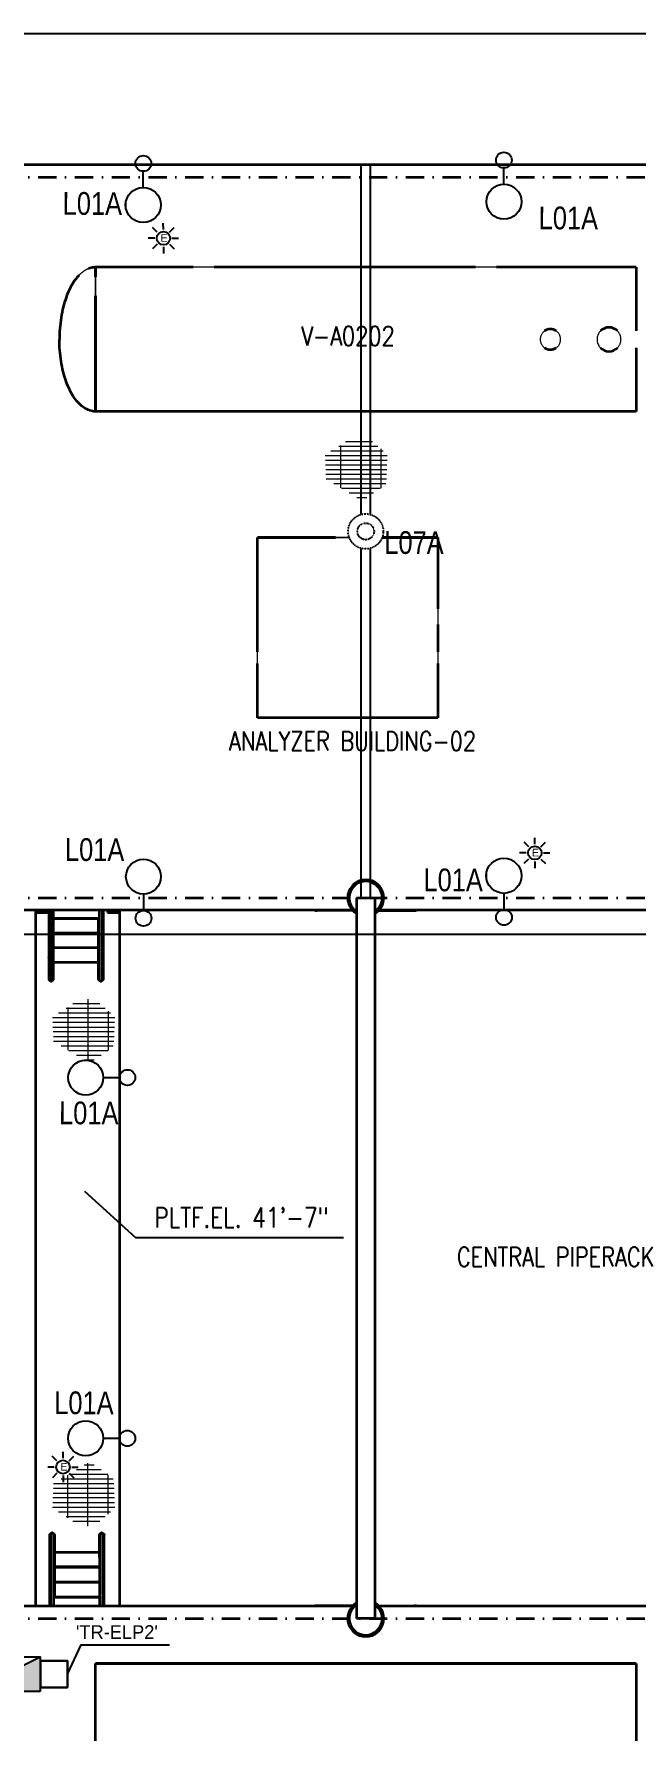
# Model space of a CAD drawing. Header units: inches. Extents: x 3139 to 9140, y 3844 to 6923.
# Drawn here: x 4683 to 5084, y 4996 to 6126 of the extents above; entities that cross this region are included whole.
import ezdxf
from ezdxf.enums import TextEntityAlignment as Align

# ---------------------------------------------------------------- set-up
doc = ezdxf.new("R2010")
doc.units = ezdxf.units.IN
doc.header["$MEASUREMENT"] = 0
for name, pattern in [('DASHDOT2', [12.700025, 6.350013, -3.175006, 0, -3.175006]), ('DGN Style 2', [25.56082, 15.336492, -10.224328]), ('HIDDEN2', [0.1875, 0.125, -0.0625])]:
    doc.linetypes.add(name, pattern=pattern)
for name, color, linetype in [('Default', 7, 'Continuous'), ('E-LIGHTING', 41, 'Continuous'), ('POWER', 7, 'Continuous'), ('TF_P_Equipment', 7, 'Continuous'), ('TF_P_Stairs', 7, 'Continuous'), ('TF_P_Steel', 7, 'Continuous'), ('TF_S_GRATING', 7, 'Continuous'), ('TRAFO', 7, 'Continuous')]:
    doc.layers.add(name, color=color, linetype=linetype)
doc.layers.add('Level 2', color=7, linetype='Continuous', lineweight=0)
doc.styles.add('Arial', font='arial.ttf')
doc.styles.add('ROMANS', font='romans.shx')
doc.styles.add('Style-WORKING', font='WORKING.shx')

# ---------------------------------------------------------------- blocks, each defined once
blk = doc.blocks.new('TF_P_ELP_GRATING', base_point=(2.146, 13.23))
at = {"layer": 'TF_S_GRATING', "color": 8, "linetype": 'Continuous', "lineweight": 18}
for p, q in [((2.37, 13.425), (1.964, 13.425)), ((1.98, 13.435), (1.98, 12.994)), ((2.313, 13.474), (2.034, 13.474)), ((2.19, 13.523), (2.19, 12.866)), ((2.469, 13.328), (1.822, 13.328)), ((2.467, 13.279), (1.824, 13.279)), ((2.426, 13.377), (1.882, 13.377)), ((2.4, 13.399), (2.4, 12.99)), ((2.465, 13.23), (1.826, 13.23)), ((2.463, 13.182), (1.828, 13.182)), ((2.462, 13.133), (1.83, 13.133)), ((2.46, 13.084), (1.832, 13.084)), ((2.453, 13.035), (1.912, 13.035)), ((2.396, 12.987), (1.992, 12.987)), ((2.326, 12.938), (2.072, 12.938)), ((2.256, 12.889), (2.152, 12.889))]:
    blk.add_line(p, q, dxfattribs=at)
blk = doc.blocks.new('A$Cdd380a1b')
at = {"layer": 'TF_P_Equipment', "color": 8, "linetype": 'Continuous', "lineweight": 35}
for p, q in [((-64.9156, 11.3437), (-65.4235, 11.3437)), ((-65.4235, 11.3437), (-65.4235, 11.2934)), ((-65.4235, 11.2934), (-65.4235, 11.3437)), ((-63.4469, 11.3437), (-64.8063, 11.3437)), ((-62.611, 11.3437), (-63.3375, 11.3437)), ((-62.611, 11.3437), (-62.611, 11.0125)), ((-65.4235, 11.1953), (-65.4235, 10.5937)), ((-65.4235, 10.5937), (-65.4235, 11.1953)), ((-62.611, 10.925), (-62.611, 10.5937)), ((-62.611, 10.5937), (-65.4235, 10.5937)), ((-64.5797, 9.3436), (-64.5797, 9.9375)), ((-64.5797, 9.3436), (-64.5797, 9.9375)), ((-64.1747, 9.9375), (-64.5797, 9.9375)), ((-64.5797, 9.9375), (-64.1747, 9.9375)), ((-63.6422, 9.9375), (-64.0784, 9.9375)), ((-64.0784, 9.9375), (-63.6422, 9.9375)), ((-63.6422, 9.9375), (-63.6422, 9.5663)), ((-63.6422, 9.9375), (-63.6422, 9.5663)), ((-63.6422, 9.4843), (-63.6422, 9.3436)), ((-63.6422, 9.4843), (-63.6422, 9.3436)), ((-64.5797, 9), (-64.5797, 9.2814)), ((-64.5797, 9), (-64.5797, 9.2814)), ((-63.6422, 9.2814), (-63.6422, 9)), ((-63.6422, 9.2814), (-63.6422, 9)), ((-63.6422, 9), (-64.5797, 9)), ((-63.6422, 9), (-64.5797, 9)), ((-62.611, 4.0781), (-65.4235, 4.0781)), ((-65.4235, 4.0781), (-62.611, 4.0781)), ((-65.4235, 0.7969), (-65.4235, 4.0781)), ((-65.4235, 0.7969), (-65.4235, 4.0781)), ((-62.611, 4.0781), (-62.611, 0.7969)), ((-62.611, 4.0781), (-62.611, 0.7969))]:
    blk.add_line(p, q, dxfattribs=at)
at = {"layer": 'TF_P_Equipment', "color": 8, "linetype": 'Continuous', "lineweight": 18}
for p, q in [((-64.8063, 11.3437), (-64.9156, 11.3437)), ((-63.3375, 11.3437), (-63.4469, 11.3437)), ((-65.4235, 11.2934), (-65.4235, 11.1953)), ((-65.4235, 11.1953), (-65.4235, 11.2934)), ((-64.0784, 9.9375), (-64.1747, 9.9375)), ((-64.1747, 9.9375), (-64.0784, 9.9375)), ((-63.6422, 9.5663), (-63.6422, 9.4843)), ((-63.6422, 9.5663), (-63.6422, 9.4843)), ((-64.5797, 9.2814), (-64.5797, 9.3436)), ((-64.5797, 9.2814), (-64.5797, 9.3436)), ((-63.6422, 9.3436), (-63.6422, 9.2814)), ((-63.6422, 9.3436), (-63.6422, 9.2814))]:
    blk.add_line(p, q, dxfattribs=at)
at = {"layer": 'TF_P_Equipment', "color": 8, "linetype": 'HIDDEN2', "lineweight": 18}
for centre, radius, start, end in [((-63.0563, 10.9687), 0.0531, 124.45403, 235.54584), ((-63.0563, 10.9687), 0.0531, 0, 55.54597), ((-63.0563, 10.9687), 0.0531, 304.45416, 0), ((-62.7516, 10.9687), 0.0623, 135.37849, 224.62142), ((-62.7516, 10.9687), 0.0623, 0, 44.62151), ((-62.7516, 10.9687), 0.0623, 315.37858, 0)]:
    blk.add_arc(centre, radius, start, end, dxfattribs=at)
at = {"layer": 'TF_P_Equipment', "color": 8, "linetype": 'Continuous', "lineweight": 35}
for centre, radius, start, end in [((-63.0563, 10.9687), 0.0531, 55.54597, 124.45403), ((-62.7516, 10.9687), 0.0623, 44.62151, 135.37849), ((-63.0563, 10.9687), 0.0531, 235.54584, 304.45416), ((-62.7516, 10.9687), 0.0623, 224.62142, 315.37858)]:
    blk.add_arc(centre, radius, start, end, dxfattribs=at)
at = {"layer": 'TF_P_Equipment', "color": 8, "linetype": 'HIDDEN2', "lineweight": 18}
blk.add_open_spline([(-65.4593, 11.3368), (-65.4679, 11.3335), (-65.4763, 11.3289), (-65.4846, 11.3232), (-65.4935, 11.3171), (-65.5022, 11.3096), (-65.5106, 11.3008)], degree=3, knots=[3.3339826, 3.3339826, 3.3339826, 3.3339826, 3.4737762, 3.4737762, 3.4737762, 3.6246915, 3.6246915, 3.6246915, 3.6246915], dxfattribs=at)
at = {"layer": 'TF_P_Equipment', "color": 8, "linetype": 'Continuous', "lineweight": 35}
for points, knots in [([(-65.4235, 11.3437), (-65.4335, 11.3437), (-65.4435, 11.3421), (-65.4533, 11.339), (-65.4553, 11.3383), (-65.4573, 11.3376), (-65.4593, 11.3368)], [3.1415927, 3.1415927, 3.1415927, 3.1415927, 3.3015927, 3.3015927, 3.3015927, 3.3339826, 3.3339826, 3.3339826, 3.3339826]), ([(-65.5106, 11.3008), (-65.5139, 11.2973), (-65.5172, 11.2937), (-65.5204, 11.2898), (-65.5358, 11.2711), (-65.5499, 11.248), (-65.562, 11.2214), (-65.5752, 11.1924), (-65.5862, 11.1592), (-65.5943, 11.1234), (-65.6024, 11.0876), (-65.6076, 11.0493), (-65.6098, 11.0103), (-65.6106, 10.9965), (-65.611, 10.9826), (-65.611, 10.9687)], [3.624691, 3.624691, 3.624691, 3.624691, 3.684822, 3.684822, 3.684822, 3.973073, 3.973073, 3.973073, 4.287233, 4.287233, 4.287233, 4.601392, 4.601392, 4.601392, 4.712389, 4.712389, 4.712389, 4.712389]), ([(-65.4235, 10.5937), (-65.4335, 10.5937), (-65.4435, 10.5954), (-65.4533, 10.5985), (-65.4639, 10.602), (-65.4744, 10.6072), (-65.4846, 10.6142), (-65.4971, 10.6229), (-65.5091, 10.6341), (-65.5204, 10.6477), (-65.5358, 10.6664), (-65.5499, 10.6895), (-65.562, 10.7161), (-65.5752, 10.7451), (-65.5862, 10.7783), (-65.5943, 10.8141), (-65.6024, 10.8498), (-65.6076, 10.8882), (-65.6098, 10.9272), (-65.6106, 10.941), (-65.611, 10.9549), (-65.611, 10.9687)], [3.141593, 3.141593, 3.141593, 3.141593, 3.301593, 3.301593, 3.301593, 3.473776, 3.473776, 3.473776, 3.684822, 3.684822, 3.684822, 3.973073, 3.973073, 3.973073, 4.287233, 4.287233, 4.287233, 4.601392, 4.601392, 4.601392, 4.712389, 4.712389, 4.712389, 4.712389])]:
    blk.add_open_spline(points, degree=3, knots=knots, dxfattribs=at)
at = {"layer": 'TF_P_Stairs', "color": 8, "linetype": 'Continuous', "lineweight": 35}
for p, q in [((-65.6654, 7.9977), (-65.6654, 7.6354)), ((-65.661, 7.6354), (-65.661, 7.9977)), ((-65.6599, 7.9442), (-65.6599, 7.9977)), ((-65.6462, 7.9977), (-65.6462, 7.6354)), ((-65.6417, 7.9562), (-65.6417, 7.9977)), ((-65.6417, 7.9562), (-65.6417, 7.9557)), ((-65.6417, 7.9562), (-65.4074, 7.9562)), ((-65.6417, 7.8803), (-65.6417, 7.9557)), ((-65.6417, 7.9557), (-65.4074, 7.9557)), ((-65.4074, 7.9562), (-65.4074, 7.9557)), ((-65.4074, 7.8803), (-65.4074, 7.9557)), ((-65.403, 7.6354), (-65.403, 7.9977)), ((-65.4018, 7.9442), (-65.4018, 7.9977)), ((-65.3881, 7.9977), (-65.3881, 7.6354)), ((-65.3837, 7.9977), (-65.3837, 7.6354)), ((-65.6599, 7.7545), (-65.6599, 7.9402)), ((-65.6417, 7.8803), (-65.6417, 7.8798)), ((-65.6417, 7.8803), (-65.4074, 7.8803)), ((-65.6417, 7.8798), (-65.4074, 7.8798)), ((-65.6417, 7.8044), (-65.6417, 7.8798)), ((-65.4074, 7.8803), (-65.4074, 7.8798)), ((-65.4074, 7.8044), (-65.4074, 7.8798)), ((-65.4018, 7.7545), (-65.4018, 7.9402)), ((-65.6417, 7.8044), (-65.6417, 7.8039)), ((-65.6417, 7.8044), (-65.4074, 7.8044)), ((-65.6417, 7.8039), (-65.4074, 7.8039)), ((-65.6417, 7.7285), (-65.6417, 7.8039)), ((-65.4074, 7.8044), (-65.4074, 7.8039)), ((-65.4074, 7.7285), (-65.4074, 7.8039)), ((-65.6654, 7.757), (-65.661, 7.757)), ((-65.6654, 7.757), (-65.6654, 7.7543)), ((-65.6599, 7.6354), (-65.6599, 7.7505)), ((-65.6417, 7.7285), (-65.4074, 7.7285)), ((-65.4018, 7.6354), (-65.4018, 7.7505)), ((-65.6606, 4.3773), (-65.6606, 4.7512)), ((-65.6562, 4.3773), (-65.6562, 4.7512)), ((-65.6425, 4.7512), (-65.6425, 4.6303)), ((-65.6414, 4.7512), (-65.6414, 4.3773)), ((-65.3982, 4.3773), (-65.3982, 4.7512)), ((-65.3845, 4.7512), (-65.3845, 4.6303)), ((-65.3833, 4.7512), (-65.3833, 4.3773)), ((-65.3789, 4.3773), (-65.3789, 4.7512)), ((-65.6606, 4.6297), (-65.6606, 4.6323)), ((-65.6425, 4.6264), (-65.6425, 4.4348)), ((-65.4026, 4.6558), (-65.637, 4.6558)), ((-65.637, 4.6558), (-65.637, 4.5804)), ((-65.4026, 4.6558), (-65.4026, 4.5804)), ((-65.3845, 4.6264), (-65.3845, 4.4348)), ((-65.637, 4.5776), (-65.637, 4.5804)), ((-65.4026, 4.5804), (-65.637, 4.5804)), ((-65.637, 4.5776), (-65.637, 4.5022)), ((-65.4026, 4.5776), (-65.637, 4.5776)), ((-65.4026, 4.5776), (-65.4026, 4.5022)), ((-65.6425, 4.4308), (-65.6425, 4.3773)), ((-65.637, 4.4993), (-65.637, 4.5022)), ((-65.4026, 4.5022), (-65.637, 4.5022)), ((-65.4026, 4.4993), (-65.637, 4.4993)), ((-65.637, 4.4993), (-65.637, 4.424)), ((-65.637, 4.4211), (-65.637, 4.424)), ((-65.4026, 4.424), (-65.637, 4.424)), ((-65.4026, 4.4211), (-65.637, 4.4211)), ((-65.4026, 4.4993), (-65.4026, 4.424)), ((-65.4026, 4.4211), (-65.4026, 4.3773)), ((-65.3845, 4.4308), (-65.3845, 4.3773))]:
    blk.add_line(p, q, dxfattribs=at)
for centre, major_axis, start_param, end_param in [((-65.6536, 7.6354), (0.00742, 0), 3.141593, 6.283185), ((-65.3955, 7.6354), (-0.00742, 0), 0, 3.141593), ((-65.6488, 4.7512), (0.00742, 0), 0, 3.141593), ((-65.3907, 4.7512), (-0.00742, 0), 3.141593, 6.283185)]:
    blk.add_ellipse(centre, major_axis=major_axis, ratio=0.642788, start_param=start_param, end_param=end_param, dxfattribs=at)
for points, degree, knots in [([(-65.661, 7.7517), (-65.6654, 7.7517), (-65.6654, 7.7543)], 1, [0.84503606, 0.84503606, 0.875, 0.93713748, 0.93713748]), ([(-65.6462, 7.6354), (-65.6417, 7.6354), (-65.6417, 7.757), (-65.6462, 7.757)], 1, [0.7266914, 0.7266914, 0.75, 0.875, 0.8983086, 0.8983086]), ([(-65.403, 7.6354), (-65.4074, 7.6354), (-65.4074, 7.757), (-65.403, 7.757)], 1, [0.7266914, 0.7266914, 0.75, 0.875, 0.8983086, 0.8983086]), ([(-65.3837, 7.757), (-65.3837, 7.7517), (-65.3881, 7.7517)], 1, [0, 0, 0.125, 0.1549639, 0.1549639]), ([(-65.6654, 7.6407), (-65.6654, 7.6354), (-65.661, 7.6354)], 1, [0.5007251, 0.5007251, 0.625, 0.6483086, 0.6483086]), ([(-65.6654, 7.6407), (-65.6654, 7.6407), (-65.661, 7.6407)], 1, [0.49927493, 0.49927493, 0.5, 0.52996394, 0.52996394]), ([(-65.6462, 7.6354), (-65.6462, 7.6337), (-65.6468, 7.632), (-65.6477, 7.6308), (-65.6481, 7.6303), (-65.6486, 7.6299), (-65.6491, 7.6296), (-65.6494, 7.6293), (-65.6498, 7.6291), (-65.6502, 7.6289), (-65.6504, 7.6287), (-65.6508, 7.6286), (-65.6511, 7.6284), (-65.6516, 7.6283), (-65.6521, 7.6281), (-65.6526, 7.6281), (-65.653, 7.628), (-65.6534, 7.628), (-65.6537, 7.628), (-65.6541, 7.628), (-65.6544, 7.6281), (-65.6548, 7.6281), (-65.6551, 7.6282), (-65.6555, 7.6283), (-65.6559, 7.6284), (-65.6563, 7.6285), (-65.6568, 7.6287), (-65.6572, 7.6289), (-65.6578, 7.6293), (-65.6584, 7.6297), (-65.6588, 7.6302), (-65.6596, 7.631), (-65.6602, 7.6319), (-65.6605, 7.6329), (-65.6609, 7.6337), (-65.661, 7.6346), (-65.661, 7.6354)], 3, [0.5, 0.5, 0.5, 0.5, 0.6, 0.6, 0.6, 0.641966, 0.641966, 0.641966, 0.6748614, 0.6748614, 0.6748614, 0.700042, 0.700042, 0.700042, 0.7359414, 0.7359414, 0.7359414, 0.7592914, 0.7592914, 0.7592914, 0.7801395, 0.7801395, 0.7801395, 0.8026533, 0.8026533, 0.8026533, 0.8309393, 0.8309393, 0.8309393, 0.8716277, 0.8716277, 0.8716277, 0.9373461, 0.9373461, 0.9373461, 1, 1, 1, 1]), ([(-65.6589, 7.6321), (-65.6589, 7.6321), (-65.6588, 7.632), (-65.6588, 7.6319), (-65.6585, 7.6314), (-65.6581, 7.631), (-65.6576, 7.6306), (-65.6573, 7.6303), (-65.6569, 7.6301), (-65.6566, 7.6299), (-65.6563, 7.6298), (-65.656, 7.6296), (-65.6558, 7.6295), (-65.6554, 7.6294), (-65.6549, 7.6293), (-65.6545, 7.6292), (-65.6542, 7.6292), (-65.6539, 7.6291), (-65.6536, 7.6291), (-65.6533, 7.6291), (-65.653, 7.6292), (-65.6528, 7.6292), (-65.6525, 7.6292), (-65.6522, 7.6293), (-65.6519, 7.6294), (-65.6515, 7.6295), (-65.6512, 7.6296), (-65.6509, 7.6298), (-65.6504, 7.63), (-65.65, 7.6303), (-65.6495, 7.6306), (-65.6491, 7.631), (-65.6486, 7.6315), (-65.6482, 7.6321)], 3, [0.0939522, 0.0939522, 0.0939522, 0.0939522, 0.1, 0.1, 0.1, 0.1427815, 0.1427815, 0.1427815, 0.1708618, 0.1708618, 0.1708618, 0.1907371, 0.1907371, 0.1907371, 0.2214452, 0.2214452, 0.2214452, 0.243705, 0.243705, 0.243705, 0.2646154, 0.2646154, 0.2646154, 0.2880812, 0.2880812, 0.2880812, 0.318716, 0.318716, 0.318716, 0.3649874, 0.3649874, 0.3649874, 0.4179765, 0.4179765, 0.4179765, 0.4179765]), ([(-65.3881, 7.6354), (-65.3881, 7.6337), (-65.3888, 7.632), (-65.3897, 7.6308), (-65.3901, 7.6303), (-65.3905, 7.6299), (-65.391, 7.6296), (-65.3914, 7.6293), (-65.3917, 7.6291), (-65.3921, 7.6289), (-65.3924, 7.6287), (-65.3927, 7.6286), (-65.393, 7.6284), (-65.3935, 7.6283), (-65.394, 7.6281), (-65.3946, 7.6281), (-65.3949, 7.628), (-65.3953, 7.628), (-65.3957, 7.628), (-65.396, 7.628), (-65.3964, 7.6281), (-65.3967, 7.6281), (-65.3971, 7.6282), (-65.3974, 7.6283), (-65.3978, 7.6284), (-65.3983, 7.6285), (-65.3987, 7.6287), (-65.3991, 7.6289), (-65.3997, 7.6293), (-65.4003, 7.6297), (-65.4008, 7.6302), (-65.4016, 7.631), (-65.4021, 7.6319), (-65.4025, 7.6329), (-65.4028, 7.6337), (-65.403, 7.6346), (-65.403, 7.6354)], 3, [0.5, 0.5, 0.5, 0.5, 0.6, 0.6, 0.6, 0.641966, 0.641966, 0.641966, 0.6748614, 0.6748614, 0.6748614, 0.700042, 0.700042, 0.700042, 0.7359414, 0.7359414, 0.7359414, 0.7592914, 0.7592914, 0.7592914, 0.7801395, 0.7801395, 0.7801395, 0.8026533, 0.8026533, 0.8026533, 0.8309393, 0.8309393, 0.8309393, 0.8716277, 0.8716277, 0.8716277, 0.9373461, 0.9373461, 0.9373461, 1, 1, 1, 1]), ([(-65.4009, 7.6321), (-65.4008, 7.6321), (-65.4008, 7.632), (-65.4007, 7.6319), (-65.4004, 7.6314), (-65.4, 7.631), (-65.3995, 7.6306), (-65.3992, 7.6303), (-65.3989, 7.6301), (-65.3985, 7.6299), (-65.3983, 7.6298), (-65.398, 7.6296), (-65.3977, 7.6295), (-65.3973, 7.6294), (-65.3969, 7.6293), (-65.3965, 7.6292), (-65.3962, 7.6292), (-65.3958, 7.6291), (-65.3955, 7.6291), (-65.3953, 7.6291), (-65.395, 7.6292), (-65.3947, 7.6292), (-65.3944, 7.6292), (-65.3941, 7.6293), (-65.3938, 7.6294), (-65.3935, 7.6295), (-65.3931, 7.6296), (-65.3928, 7.6298), (-65.3923, 7.63), (-65.3919, 7.6303), (-65.3915, 7.6306), (-65.391, 7.631), (-65.3906, 7.6315), (-65.3902, 7.6321)], 3, [0.0939522, 0.0939522, 0.0939522, 0.0939522, 0.1, 0.1, 0.1, 0.1427815, 0.1427815, 0.1427815, 0.1708618, 0.1708618, 0.1708618, 0.1907371, 0.1907371, 0.1907371, 0.2214452, 0.2214452, 0.2214452, 0.243705, 0.243705, 0.243705, 0.2646154, 0.2646154, 0.2646154, 0.2880812, 0.2880812, 0.2880812, 0.318716, 0.318716, 0.318716, 0.3649874, 0.3649874, 0.3649874, 0.4179765, 0.4179765, 0.4179765, 0.4179765]), ([(-65.3837, 7.6407), (-65.3837, 7.6354), (-65.3881, 7.6354)], 1, [0.5007251, 0.5007251, 0.625, 0.6483086, 0.6483086]), ([(-65.6606, 4.7459), (-65.6606, 4.7512), (-65.6562, 4.7512)], 1, [0.5007251, 0.5007251, 0.625, 0.6483086, 0.6483086]), ([(-65.6562, 4.7512), (-65.6562, 4.7529), (-65.6556, 4.7546), (-65.6546, 4.7558), (-65.6542, 4.7563), (-65.6538, 4.7567), (-65.6533, 4.7571), (-65.653, 4.7574), (-65.6526, 4.7576), (-65.6522, 4.7578), (-65.6519, 4.7579), (-65.6516, 4.7581), (-65.6513, 4.7582), (-65.6508, 4.7584), (-65.6503, 4.7585), (-65.6497, 4.7586), (-65.6494, 4.7586), (-65.649, 4.7586), (-65.6486, 4.7586), (-65.6483, 4.7586), (-65.648, 4.7586), (-65.6476, 4.7585), (-65.6472, 4.7585), (-65.6469, 4.7584), (-65.6465, 4.7583), (-65.6461, 4.7581), (-65.6456, 4.7579), (-65.6452, 4.7577), (-65.6446, 4.7573), (-65.644, 4.7569), (-65.6435, 4.7564), (-65.6427, 4.7557), (-65.6422, 4.7547), (-65.6418, 4.7538), (-65.6415, 4.7529), (-65.6414, 4.752), (-65.6414, 4.7512)], 3, [0.5, 0.5, 0.5, 0.5, 0.6, 0.6, 0.6, 0.641966, 0.641966, 0.641966, 0.6748614, 0.6748614, 0.6748614, 0.700042, 0.700042, 0.700042, 0.7359414, 0.7359414, 0.7359414, 0.7592914, 0.7592914, 0.7592914, 0.7801395, 0.7801395, 0.7801395, 0.8026533, 0.8026533, 0.8026533, 0.8309393, 0.8309393, 0.8309393, 0.8716277, 0.8716277, 0.8716277, 0.9373461, 0.9373461, 0.9373461, 1, 1, 1, 1]), ([(-65.6434, 4.7545), (-65.6435, 4.7546), (-65.6435, 4.7546), (-65.6436, 4.7547), (-65.6439, 4.7552), (-65.6443, 4.7557), (-65.6448, 4.7561), (-65.6451, 4.7563), (-65.6454, 4.7565), (-65.6458, 4.7567), (-65.6461, 4.7569), (-65.6463, 4.757), (-65.6466, 4.7571), (-65.647, 4.7572), (-65.6474, 4.7574), (-65.6479, 4.7574), (-65.6482, 4.7575), (-65.6485, 4.7575), (-65.6488, 4.7575), (-65.6491, 4.7575), (-65.6493, 4.7575), (-65.6496, 4.7574), (-65.6499, 4.7574), (-65.6502, 4.7573), (-65.6505, 4.7573), (-65.6508, 4.7572), (-65.6512, 4.757), (-65.6515, 4.7569), (-65.652, 4.7566), (-65.6524, 4.7564), (-65.6528, 4.756), (-65.6533, 4.7556), (-65.6538, 4.7551), (-65.6541, 4.7545)], 3, [0.0939522, 0.0939522, 0.0939522, 0.0939522, 0.1, 0.1, 0.1, 0.1427815, 0.1427815, 0.1427815, 0.1708618, 0.1708618, 0.1708618, 0.1907371, 0.1907371, 0.1907371, 0.2214452, 0.2214452, 0.2214452, 0.243705, 0.243705, 0.243705, 0.2646154, 0.2646154, 0.2646154, 0.2880812, 0.2880812, 0.2880812, 0.318716, 0.318716, 0.318716, 0.3649874, 0.3649874, 0.3649874, 0.4179765, 0.4179765, 0.4179765, 0.4179765]), ([(-65.6414, 4.7512), (-65.637, 4.7512), (-65.637, 4.6297), (-65.6414, 4.6297)], 1, [0.7266914, 0.7266914, 0.75, 0.875, 0.8983086, 0.8983086]), ([(-65.3982, 4.6297), (-65.4026, 4.6297), (-65.4026, 4.7512), (-65.3982, 4.7512)], 1, [0.1016914, 0.1016914, 0.125, 0.25, 0.2733086, 0.2733086]), ([(-65.3982, 4.7512), (-65.4026, 4.7512), (-65.4026, 4.6297), (-65.3982, 4.6297)], 1, [0.7266914, 0.7266914, 0.75, 0.875, 0.8983086, 0.8983086]), ([(-65.3982, 4.7512), (-65.3982, 4.7529), (-65.3975, 4.7546), (-65.3966, 4.7558), (-65.3962, 4.7563), (-65.3957, 4.7567), (-65.3953, 4.7571), (-65.3949, 4.7574), (-65.3946, 4.7576), (-65.3942, 4.7578), (-65.3939, 4.7579), (-65.3936, 4.7581), (-65.3932, 4.7582), (-65.3927, 4.7584), (-65.3922, 4.7585), (-65.3917, 4.7586), (-65.3913, 4.7586), (-65.391, 4.7586), (-65.3906, 4.7586), (-65.3902, 4.7586), (-65.3899, 4.7586), (-65.3896, 4.7585), (-65.3892, 4.7585), (-65.3888, 4.7584), (-65.3885, 4.7583), (-65.388, 4.7581), (-65.3876, 4.7579), (-65.3871, 4.7577), (-65.3865, 4.7573), (-65.386, 4.7569), (-65.3855, 4.7564), (-65.3847, 4.7557), (-65.3841, 4.7547), (-65.3838, 4.7538), (-65.3835, 4.7529), (-65.3833, 4.752), (-65.3833, 4.7512)], 3, [0.5, 0.5, 0.5, 0.5, 0.6, 0.6, 0.6, 0.641966, 0.641966, 0.641966, 0.6748614, 0.6748614, 0.6748614, 0.700042, 0.700042, 0.700042, 0.7359414, 0.7359414, 0.7359414, 0.7592914, 0.7592914, 0.7592914, 0.7801395, 0.7801395, 0.7801395, 0.8026533, 0.8026533, 0.8026533, 0.8309393, 0.8309393, 0.8309393, 0.8716277, 0.8716277, 0.8716277, 0.9373461, 0.9373461, 0.9373461, 1, 1, 1, 1]), ([(-65.3854, 4.7545), (-65.3854, 4.7546), (-65.3855, 4.7546), (-65.3855, 4.7547), (-65.3859, 4.7552), (-65.3863, 4.7557), (-65.3867, 4.7561), (-65.3871, 4.7563), (-65.3874, 4.7565), (-65.3878, 4.7567), (-65.388, 4.7569), (-65.3883, 4.757), (-65.3885, 4.7571), (-65.389, 4.7572), (-65.3894, 4.7574), (-65.3898, 4.7574), (-65.3901, 4.7575), (-65.3904, 4.7575), (-65.3907, 4.7575), (-65.391, 4.7575), (-65.3913, 4.7575), (-65.3916, 4.7574), (-65.3919, 4.7574), (-65.3922, 4.7573), (-65.3924, 4.7573), (-65.3928, 4.7572), (-65.3931, 4.757), (-65.3935, 4.7569), (-65.3939, 4.7566), (-65.3944, 4.7564), (-65.3948, 4.756), (-65.3953, 4.7556), (-65.3957, 4.7551), (-65.3961, 4.7545)], 3, [0.0939522, 0.0939522, 0.0939522, 0.0939522, 0.1, 0.1, 0.1, 0.1427815, 0.1427815, 0.1427815, 0.1708618, 0.1708618, 0.1708618, 0.1907371, 0.1907371, 0.1907371, 0.2214452, 0.2214452, 0.2214452, 0.243705, 0.243705, 0.243705, 0.2646154, 0.2646154, 0.2646154, 0.2880812, 0.2880812, 0.2880812, 0.318716, 0.318716, 0.318716, 0.3649874, 0.3649874, 0.3649874, 0.4179765, 0.4179765, 0.4179765, 0.4179765]), ([(-65.3833, 4.7512), (-65.3789, 4.7512), (-65.3789, 4.7459)], 1, [0.3516914, 0.3516914, 0.375, 0.4992752, 0.4992752]), ([(-65.3789, 4.7459), (-65.3789, 4.7512), (-65.3833, 4.7512)], 1, [0.5007248, 0.5007248, 0.625, 0.6483086, 0.6483086])]:
    blk.add_open_spline(points, degree=degree, knots=knots, dxfattribs=at)
at = {"layer": 'TF_P_Steel', "color": 8, "linetype": 'Continuous', "lineweight": 35}
for p, q in [((-62.1422, 11.8773), (-65.8922, 11.8773)), ((-65.2797, 10.5936), (-65.2797, 10.5937)), ((-65.1922, 10.5936), (-65.1922, 10.5937)), ((-64.0649, 8.0625), (-64.0649, 4.3125)), ((-64.0649, 8.0625), (-63.9695, 8.0625)), ((-63.9695, 8.0625), (-63.9695, 4.3125)), ((-64.0649, 7.9977), (-65.8445, 7.9977)), ((-65.7358, 7.9977), (-65.7358, 7.9899)), ((-65.7058, 7.9899), (-65.7358, 7.9899)), ((-65.7358, 7.9899), (-65.7358, 7.9865)), ((-65.7358, 7.9865), (-65.7358, 4.3773)), ((-65.7358, 7.9865), (-65.6736, 7.9865)), ((-65.7058, 7.9977), (-65.7058, 7.9899)), ((-65.7036, 7.9899), (-65.7036, 7.9977)), ((-65.6736, 7.9899), (-65.7036, 7.9899)), ((-65.6736, 7.9977), (-65.6736, 7.9899)), ((-65.6736, 7.9865), (-65.6736, 7.9899)), ((-65.3608, 7.9977), (-65.3608, 7.9899)), ((-65.3308, 7.9899), (-65.3608, 7.9899)), ((-65.3608, 7.9899), (-65.3608, 7.9865)), ((-65.3608, 7.9865), (-65.2986, 7.9865)), ((-65.3308, 7.9977), (-65.3308, 7.9899)), ((-65.3286, 7.9899), (-65.3286, 7.9977)), ((-65.2986, 7.9899), (-65.3286, 7.9899)), ((-65.2986, 7.9977), (-65.2986, 7.9899)), ((-65.2986, 7.9865), (-65.2986, 7.9899)), ((-65.2986, 7.9865), (-65.2986, 4.3773)), ((-64.0845, 7.9971), (-64.2714, 7.9971)), ((-64.0649, 7.9971), (-64.0733, 7.9971)), ((-62.1899, 7.9977), (-63.9695, 7.9977)), ((-63.9695, 7.9971), (-63.9611, 7.9971)), ((-63.9499, 7.9971), (-63.763, 7.9971)), ((-64.0649, 4.3773), (-65.8445, 4.3773)), ((-64.0845, 4.3779), (-64.2714, 4.3779)), ((-64.0649, 4.3779), (-64.0733, 4.3779)), ((-63.9695, 4.3779), (-63.9611, 4.3779)), ((-62.1899, 4.3773), (-63.9695, 4.3773)), ((-63.9499, 4.3779), (-63.763, 4.3779)), ((-63.9695, 4.3125), (-64.0649, 4.3125))]:
    blk.add_line(p, q, dxfattribs=at)
at = {"layer": 'TF_P_Steel', "color": 8, "linetype": 'DASHDOT2', "lineweight": 35, "ltscale": 0.015}
for points in [[(-76.4334, 11.8125), (-54.6422, 11.8123)], [(-76.4334, 8.0625), (-54.6422, 8.0625)], [(-76.4334, 4.3125), (-54.6422, 4.3125)]]:
    blk.add_lwpolyline(points, dxfattribs=at)
at = {"layer": 'TF_P_Steel', "color": 8, "linetype": 'Continuous', "lineweight": 35}
for centre, radius, start, end in [((-64.0172, 8.0625), 0.0938, 0, 239.4693), ((-64.0172, 8.0625), 0.0861, 0, 236.40237), ((-64.0172, 8.0625), 0.0938, 300.5307, 0), ((-64.0172, 8.0625), 0.0861, 303.59763, 0), ((-64.0172, 4.3125), 0.0938, 120.5307, 0), ((-64.0172, 4.3125), 0.0861, 123.59763, 0), ((-64.0172, 4.3125), 0.0938, 0, 59.4693), ((-64.0172, 4.3125), 0.0861, 0, 56.40237)]:
    blk.add_arc(centre, radius, start, end, dxfattribs=at)
for centre, start_param, end_param in [((-64.2714, 8.0625), 1.444968, 1.570796), ((-63.763, 8.0625), 1.570796, 1.696624), ((-64.2714, 4.3125), 4.712389, 4.838217), ((-63.763, 4.3125), 4.586561, 4.712389)]:
    blk.add_ellipse(centre, major_axis=(-0.079, 0), ratio=0.827723, start_param=start_param, end_param=end_param, dxfattribs=at)
at = {"layer": 'Default', "color": 8, "linetype": 'Continuous', "lineweight": 35, "xscale": 0.5, "yscale": 0.5, "zscale": 0.5}
for p in [(-64.0663, 10.3142), (-65.4845, 7.3886)]:
    blk.add_blockref('TF_P_ELP_GRATING', p, dxfattribs=at)
at = {"layer": 'Default', "color": 8, "linetype": 'Continuous', "lineweight": 35, "xscale": -0.5, "yscale": 0.5, "zscale": 0.5, "rotation": 180}
blk.add_blockref('TF_P_ELP_GRATING', (-65.4845, 4.9395), dxfattribs=at)
at = {"layer": 'Default', "color": 8, "style": 'ROMANS', "width": 0.8}
for s, p in [('V-A0202', (-64.1098, 10.9864)), ('ANALYZER BUILDING-02', (-64.0858, 8.8785)), ('CENTRAL PIPERACK', (-63.029, 6.1942))]:
    blk.add_text(s, height=0.1, dxfattribs=at).set_placement(p, align=Align.MIDDLE_CENTER)
blk = doc.blocks.new('*U54')
at = {"color": 4, "linetype": 'ByBlock', "lineweight": -2}
blk.add_circle((0, 0), 112, dxfattribs=at)
at = {"color": 4, "insert": (661, 496), "char_height": 324, "attachment_point": 1, "rotation": 89.7413, "style": 'Arial'}
blk.add_mtext_dynamic_manual_height_columns('{\\W0.8;L01A}', width=4053.6, gutter_width=4.41, heights=[0], dxfattribs=at)
at = {"color": 8}
blk.add_wipeout([(842, 0), (841, 16), (840, 31), (837, 47), (834, 62), (829, 77), (824, 92), (818, 106), (811, 120), (803, 134), (794, 146), (784, 159), (774, 171), (763, 182), (751, 192), (739, 202), (726, 210), (713, 218), (699, 225), (684, 232), (670, 237), (654, 241), (639, 245), (624, 247), (608, 249), (593, 249), (577, 249), (561, 247), (546, 245), (531, 241), (515, 237), (501, 232), (486, 225), (472, 218), (459, 210), (446, 202), (434, 192), (422, 182), (411, 171), (401, 159), (391, 146), (382, 134), (374, 120), (367, 106), (361, 92), (356, 77), (351, 62), (348, 47), (345, 31), (344, 16), (343, 0), (344, -16), (345, -31), (348, -47), (351, -62), (356, -77), (361, -92), (367, -106), (374, -120), (382, -134), (391, -146), (401, -159), (411, -171), (422, -182), (434, -192), (446, -202), (459, -210), (472, -218), (486, -225), (501, -232), (515, -237), (531, -241), (546, -245), (561, -247), (577, -249), (593, -249), (608, -249), (624, -247), (639, -245), (654, -241), (670, -237), (684, -232), (699, -225), (713, -218), (726, -210), (739, -202), (751, -192), (763, -182), (774, -171), (784, -159), (794, -146), (803, -134), (811, -120), (818, -106), (824, -92), (829, -77), (834, -62), (837, -47), (840, -31), (841, -16)], dxfattribs=at)
at = {"color": 4, "linetype": 'ByBlock', "lineweight": -2}
blk.add_line((343, 0), (112, 0), dxfattribs=at)
blk.add_circle((593, 0), 249, dxfattribs=at)
blk = doc.blocks.new('*U48')
at = {"color": 4, "linetype": 'ByBlock', "lineweight": -2}
blk.add_circle((0, 0), 112, dxfattribs=at)
at = {"color": 8}
blk.add_wipeout([(842, 0), (841, 16), (840, 31), (837, 47), (834, 62), (829, 77), (824, 92), (818, 106), (811, 120), (803, 134), (794, 146), (784, 159), (774, 171), (763, 182), (751, 192), (739, 202), (726, 210), (713, 218), (699, 225), (684, 232), (670, 237), (654, 241), (639, 245), (624, 247), (608, 249), (593, 249), (577, 249), (561, 247), (546, 245), (531, 241), (515, 237), (501, 232), (486, 225), (472, 218), (459, 210), (446, 202), (434, 192), (422, 182), (411, 171), (401, 159), (391, 146), (382, 134), (374, 120), (367, 106), (361, 92), (356, 77), (351, 62), (348, 47), (345, 31), (344, 16), (343, 0), (344, -16), (345, -31), (348, -47), (351, -62), (356, -77), (361, -92), (367, -106), (374, -120), (382, -134), (391, -146), (401, -159), (411, -171), (422, -182), (434, -192), (446, -202), (459, -210), (472, -218), (486, -225), (501, -232), (515, -237), (531, -241), (546, -245), (561, -247), (577, -249), (593, -249), (608, -249), (624, -247), (639, -245), (654, -241), (670, -237), (684, -232), (699, -225), (713, -218), (726, -210), (739, -202), (751, -192), (763, -182), (774, -171), (784, -159), (794, -146), (803, -134), (811, -120), (818, -106), (824, -92), (829, -77), (834, -62), (837, -47), (840, -31), (841, -16)], dxfattribs=at)
at = {"color": 4, "linetype": 'ByBlock', "lineweight": -2}
blk.add_line((343, 0), (112, 0), dxfattribs=at)
blk.add_circle((593, 0), 249, dxfattribs=at)
at = {"color": 4, "insert": (1142, 1117), "char_height": 324, "attachment_point": 1, "rotation": 269.7413, "style": 'Arial'}
blk.add_mtext_dynamic_manual_height_columns('{\\W0.8;L01A}', width=4053.6, gutter_width=4.41, heights=[0], dxfattribs=at)
blk = doc.blocks.new('*U31')
at = {"color": 3}
for points in [[(-8.5, -37), (-8.5, -32.7)], [(-4.5, -38.7), (-1.4, -35.7)], [(-2.8, -42.8), (1.6, -42.8)], [(-12.6, -46.9), (-15.7, -50)], [(-8.5, -48.6), (-8.5, -52.9)], [(-4.5, -46.9), (-1.4, -49.9)]]:
    blk.add_lwpolyline(points, dxfattribs=at)
at = {"color": 4, "linetype": 'ByBlock', "lineweight": -2}
blk.add_circle((-27.7, 0), 5.26, dxfattribs=at)
at = {"color": 8}
blk.add_wipeout([(-27.7, -39.4), (-27, -39.4), (-26.2, -39.3), (-25.5, -39.2), (-24.8, -39), (-24.1, -38.8), (-23.4, -38.6), (-22.7, -38.3), (-22.1, -37.9), (-21.4, -37.6), (-20.8, -37.2), (-20.3, -36.7), (-19.7, -36.2), (-19.2, -35.7), (-18.7, -35.1), (-18.3, -34.6), (-17.9, -34), (-17.5, -33.3), (-17.1, -32.7), (-16.9, -32), (-16.6, -31.3), (-16.4, -30.6), (-16.2, -29.9), (-16.1, -29.2), (-16.1, -28.5), (-16, -27.7), (-16.1, -27), (-16.1, -26.3), (-16.2, -25.5), (-16.4, -24.8), (-16.6, -24.1), (-16.9, -23.4), (-17.2, -22.8), (-17.5, -22.1), (-17.9, -21.5), (-18.3, -20.9), (-18.7, -20.3), (-19.2, -19.7), (-19.7, -19.2), (-20.3, -18.7), (-20.8, -18.3), (-21.5, -17.9), (-22.1, -17.5), (-22.7, -17.2), (-23.4, -16.9), (-24.1, -16.6), (-24.8, -16.4), (-25.5, -16.3), (-26.2, -16.2), (-27, -16.1), (-27.7, -16.1), (-28.4, -16.1), (-29.2, -16.2), (-29.9, -16.3), (-30.6, -16.4), (-31.3, -16.6), (-32, -16.9), (-32.7, -17.2), (-33.3, -17.5), (-33.9, -17.9), (-34.5, -18.3), (-35.1, -18.8), (-35.7, -19.2), (-36.2, -19.8), (-36.7, -20.3), (-37.1, -20.9), (-37.5, -21.5), (-37.9, -22.1), (-38.2, -22.8), (-38.5, -23.4), (-38.8, -24.1), (-39, -24.8), (-39.1, -25.5), (-39.3, -26.3), (-39.3, -27), (-39.3, -27.7), (-39.3, -28.5), (-39.3, -29.2), (-39.1, -29.9), (-39, -30.6), (-38.8, -31.3), (-38.5, -32), (-38.2, -32.7), (-37.9, -33.3), (-37.5, -34), (-37.1, -34.6), (-36.7, -35.2), (-36.2, -35.7), (-35.7, -36.2), (-35.1, -36.7), (-34.5, -37.2), (-33.9, -37.6), (-33.3, -37.9), (-32.6, -38.3), (-32, -38.6), (-31.3, -38.8), (-30.6, -39), (-29.9, -39.2), (-29.1, -39.3), (-28.4, -39.4)], dxfattribs=at)
at = {"color": 4, "linetype": 'ByBlock', "lineweight": -2}
blk.add_line((-27.7, -16.1), (-27.7, -5.3), dxfattribs=at)
at = {"color": 3}
for points in [[(-14.3, -42.8), (-18.6, -42.8)], [(-12.6, -38.7), (-15.7, -35.7)]]:
    blk.add_lwpolyline(points, dxfattribs=at)
at = {"color": 4, "linetype": 'ByBlock', "lineweight": -2}
blk.add_circle((-27.7, -27.7), 11.7, dxfattribs=at)
at = {"color": 3}
blk.add_circle((-8.5, -42.8), 4.47, dxfattribs=at)
at = {"color": 4, "attachment_point": 1, "rotation": 89.8623, "style": 'Arial'}
for s, width, gutter_width, insert, char_height in [('{\\W0.8;L01A}', 189.578, 0.206, (-58.9, -48.7), 15.153), ('E', 62.916, 0.0684, (-11.2, -44.6), 5.03)]:
    blk.add_mtext_dynamic_manual_height_columns(s, width=width, gutter_width=gutter_width, heights=[0], dxfattribs=dict(at, insert=insert, char_height=char_height))
blk = doc.blocks.new('*U33')
at = {"color": 3}
for points in [[(-74.8, 24.5), (-77.9, 27.6)], [(-70.7, 26.2), (-70.7, 30.6)], [(-66.6, 24.6), (-63.6, 27.6)], [(-76.5, 20.5), (-80.8, 20.5)], [(-74.8, 16.4), (-77.8, 13.3)], [(-64.9, 20.5), (-60.6, 20.5)]]:
    blk.add_lwpolyline(points, dxfattribs=at)
at = {"color": 4, "linetype": 'ByBlock', "lineweight": -2}
blk.add_circle((-27.7, 0), 5.26, dxfattribs=at)
at = {"color": 4, "insert": (-73.4, 18.6), "char_height": 5.03, "attachment_point": 1, "rotation": 89.8623, "style": 'Arial'}
blk.add_mtext_dynamic_manual_height_columns('E', width=62.916, gutter_width=0.0684, heights=[0], dxfattribs=at)
at = {"color": 8}
blk.add_wipeout([(-67.1, -0.1), (-67, -0.8), (-67, -1.6), (-66.9, -2.3), (-66.7, -3), (-66.5, -3.7), (-66.2, -4.4), (-66, -5.1), (-65.6, -5.7), (-65.2, -6.3), (-64.8, -6.9), (-64.4, -7.5), (-63.9, -8.1), (-63.4, -8.6), (-62.8, -9.1), (-62.2, -9.5), (-61.6, -9.9), (-61, -10.3), (-60.4, -10.6), (-59.7, -10.9), (-59, -11.2), (-58.3, -11.4), (-57.6, -11.5), (-56.9, -11.6), (-56.1, -11.7), (-55.4, -11.7), (-54.7, -11.7), (-53.9, -11.6), (-53.2, -11.5), (-52.5, -11.4), (-51.8, -11.2), (-51.1, -10.9), (-50.4, -10.6), (-49.8, -10.3), (-49.2, -9.9), (-48.6, -9.5), (-48, -9), (-47.4, -8.6), (-46.9, -8), (-46.4, -7.5), (-46, -6.9), (-45.6, -6.3), (-45.2, -5.7), (-44.9, -5), (-44.6, -4.3), (-44.3, -3.7), (-44.1, -2.9), (-44, -2.2), (-43.9, -1.5), (-43.8, -0.8), (-43.8, -0.1), (-43.8, 0.7), (-43.9, 1.4), (-44, 2.1), (-44.1, 2.8), (-44.3, 3.5), (-44.6, 4.2), (-44.9, 4.9), (-45.2, 5.6), (-45.6, 6.2), (-46, 6.8), (-46.5, 7.4), (-46.9, 7.9), (-47.5, 8.4), (-48, 8.9), (-48.6, 9.4), (-49.2, 9.8), (-49.8, 10.1), (-50.5, 10.5), (-51.2, 10.8), (-51.8, 11), (-52.5, 11.2), (-53.3, 11.4), (-54, 11.5), (-54.7, 11.6), (-55.4, 11.6), (-56.2, 11.6), (-56.9, 11.5), (-57.6, 11.4), (-58.3, 11.2), (-59, 11), (-59.7, 10.8), (-60.4, 10.5), (-61.1, 10.1), (-61.7, 9.8), (-62.3, 9.3), (-62.9, 8.9), (-63.4, 8.4), (-63.9, 7.9), (-64.4, 7.3), (-64.9, 6.8), (-65.3, 6.1), (-65.6, 5.5), (-66, 4.9), (-66.3, 4.2), (-66.5, 3.5), (-66.7, 2.8), (-66.9, 2.1), (-67, 1.4), (-67.1, 0.6)], dxfattribs=at)
at = {"color": 4, "linetype": 'ByBlock', "lineweight": -2}
blk.add_line((-43.8, -0.1), (-33, 0), dxfattribs=at)
at = {"color": 3}
for points in [[(-70.7, 14.7), (-70.7, 10.4)], [(-66.6, 16.4), (-63.6, 13.3)]]:
    blk.add_lwpolyline(points, dxfattribs=at)
blk.add_circle((-70.7, 20.5), 4.47, dxfattribs=at)
at = {"color": 4, "linetype": 'ByBlock', "lineweight": -2}
blk.add_circle((-55.4, -0.1), 11.7, dxfattribs=at)
at = {"color": 4, "insert": (-60.2, -53.6), "char_height": 15.153, "attachment_point": 1, "rotation": 89.8623, "style": 'Arial'}
blk.add_mtext_dynamic_manual_height_columns('{\\W0.8;L01A}', width=189.578, gutter_width=0.206, heights=[0], dxfattribs=at)
blk = doc.blocks.new('*U81')
at = {"color": 8}
blk.add_wipeout([(11.7, 0), (11.6, 0.7), (11.6, 1.5), (11.4, 2.2), (11.3, 2.9), (11.1, 3.6), (10.8, 4.3), (10.5, 5), (10.2, 5.6), (9.8, 6.3), (9.4, 6.9), (9, 7.4), (8.5, 8), (8, 8.5), (7.4, 9), (6.8, 9.4), (6.2, 9.8), (5.6, 10.2), (5, 10.5), (4.3, 10.8), (3.6, 11.1), (2.9, 11.3), (2.2, 11.4), (1.5, 11.6), (0.7, 11.6), (0, 11.7), (-0.7, 11.6), (-1.5, 11.6), (-2.2, 11.4), (-2.9, 11.3), (-3.6, 11.1), (-4.3, 10.8), (-5, 10.5), (-5.6, 10.2), (-6.3, 9.8), (-6.9, 9.4), (-7.4, 9), (-8, 8.5), (-8.5, 8), (-9, 7.4), (-9.4, 6.8), (-9.8, 6.2), (-10.2, 5.6), (-10.5, 5), (-10.8, 4.3), (-11.1, 3.6), (-11.3, 2.9), (-11.4, 2.2), (-11.6, 1.5), (-11.6, 0.7), (-11.7, 0), (-11.6, -0.7), (-11.6, -1.5), (-11.4, -2.2), (-11.3, -2.9), (-11.1, -3.6), (-10.8, -4.3), (-10.5, -5), (-10.2, -5.6), (-9.8, -6.3), (-9.4, -6.9), (-9, -7.4), (-8.5, -8), (-8, -8.5), (-7.4, -9), (-6.8, -9.4), (-6.2, -9.8), (-5.6, -10.2), (-5, -10.5), (-4.3, -10.8), (-3.6, -11.1), (-2.9, -11.3), (-2.2, -11.4), (-1.5, -11.6), (-0.7, -11.6), (0, -11.7), (0.7, -11.6), (1.5, -11.6), (2.2, -11.4), (2.9, -11.3), (3.6, -11.1), (4.3, -10.8), (5, -10.5), (5.6, -10.2), (6.3, -9.8), (6.9, -9.4), (7.4, -9), (8, -8.5), (8.5, -8), (9, -7.4), (9.4, -6.8), (9.8, -6.2), (10.2, -5.6), (10.5, -5), (10.8, -4.3), (11.1, -3.6), (11.3, -2.9), (11.4, -2.2), (11.6, -1.5), (11.6, -0.7)], dxfattribs=at)
at = {"color": 4, "linetype": 'DGN Style 2', "ltscale": 0.005}
blk.add_circle((0, 0), 11.7, dxfattribs=at)
at = {"color": 4, "linetype": 'DGN Style 2', "ltscale": 0.01}
blk.add_circle((0, 0), 5.54, dxfattribs=at)
at = {"color": 4, "insert": (12.4, 0.2), "char_height": 15.153, "attachment_point": 1, "rotation": 359.7752, "style": 'Arial'}
blk.add_mtext_dynamic_manual_height_columns('{\\W0.8;L07A}', width=189.578, gutter_width=0.206, heights=[0], dxfattribs=at)
blk = doc.blocks.new('*U24')
at = {"color": 4, "linetype": 'ByBlock', "lineweight": -2}
blk.add_circle((0, 0), 112, dxfattribs=at)
at = {"color": 8}
blk.add_wipeout([(842, 0), (841, 16), (840, 31), (837, 47), (834, 62), (829, 77), (824, 92), (818, 106), (811, 120), (803, 134), (794, 146), (784, 159), (774, 171), (763, 182), (751, 192), (739, 202), (726, 210), (713, 218), (699, 225), (684, 232), (670, 237), (654, 241), (639, 245), (624, 247), (608, 249), (593, 249), (577, 249), (561, 247), (546, 245), (531, 241), (515, 237), (501, 232), (486, 225), (472, 218), (459, 210), (446, 202), (434, 192), (422, 182), (411, 171), (401, 159), (391, 146), (382, 134), (374, 120), (367, 106), (361, 92), (356, 77), (351, 62), (348, 47), (345, 31), (344, 16), (343, 0), (344, -16), (345, -31), (348, -47), (351, -62), (356, -77), (361, -92), (367, -106), (374, -120), (382, -134), (391, -146), (401, -159), (411, -171), (422, -182), (434, -192), (446, -202), (459, -210), (472, -218), (486, -225), (501, -232), (515, -237), (531, -241), (546, -245), (561, -247), (577, -249), (593, -249), (608, -249), (624, -247), (639, -245), (654, -241), (670, -237), (684, -232), (699, -225), (713, -218), (726, -210), (739, -202), (751, -192), (763, -182), (774, -171), (784, -159), (794, -146), (803, -134), (811, -120), (818, -106), (824, -92), (829, -77), (834, -62), (837, -47), (840, -31), (841, -16)], dxfattribs=at)
at = {"color": 4, "linetype": 'ByBlock', "lineweight": -2}
blk.add_line((343, 0), (112, 0), dxfattribs=at)
blk.add_circle((593, 0), 249, dxfattribs=at)
at = {"color": 4, "insert": (973, 340), "char_height": 324, "attachment_point": 1, "rotation": 179.7413, "style": 'Arial'}
blk.add_mtext_dynamic_manual_height_columns('{\\W0.8;L01A}', width=4053.6, gutter_width=4.41, heights=[0], dxfattribs=at)
blk = doc.blocks.new('*U40')
at = {"color": 3}
for points in [[(22, 19.2), (22, 23.6)], [(18, 17.5), (14.9, 20.6)], [(26.1, 17.5), (29.2, 20.6)], [(27.8, 13.5), (32.2, 13.5)], [(22.1, 7.7), (22.1, 3.4)], [(26.1, 9.4), (29.2, 6.3)]]:
    blk.add_lwpolyline(points, dxfattribs=at)
blk.add_circle((22.1, 13.5), 4.47, dxfattribs=at)
at = {"color": 4, "linetype": 'ByBlock', "lineweight": -2}
blk.add_circle((-27.7, 0), 5.26, dxfattribs=at)
at = {"color": 4, "insert": (19.4, 11.6), "char_height": 5.03, "attachment_point": 1, "rotation": 89.8623, "style": 'Arial'}
blk.add_mtext_dynamic_manual_height_columns('E', width=62.916, gutter_width=0.0684, heights=[0], dxfattribs=at)
at = {"color": 8}
blk.add_wipeout([(11.7, 0.1), (11.6, 0.8), (11.6, 1.5), (11.4, 2.2), (11.3, 3), (11.1, 3.7), (10.8, 4.4), (10.5, 5), (10.2, 5.7), (9.8, 6.3), (9.4, 6.9), (9, 7.5), (8.5, 8), (8, 8.6), (7.4, 9), (6.8, 9.5), (6.2, 9.9), (5.6, 10.3), (4.9, 10.6), (4.3, 10.9), (3.6, 11.1), (2.9, 11.3), (2.2, 11.5), (1.4, 11.6), (0.7, 11.7), (0, 11.7), (-0.8, 11.7), (-1.5, 11.6), (-2.2, 11.5), (-2.9, 11.3), (-3.6, 11.1), (-4.3, 10.9), (-5, 10.6), (-5.6, 10.2), (-6.3, 9.9), (-6.9, 9.5), (-7.4, 9), (-8, 8.5), (-8.5, 8), (-9, 7.5), (-9.4, 6.9), (-9.9, 6.3), (-10.2, 5.6), (-10.6, 5), (-10.8, 4.3), (-11.1, 3.6), (-11.3, 2.9), (-11.5, 2.2), (-11.6, 1.5), (-11.6, 0.7), (-11.7, 0), (-11.6, -0.7), (-11.6, -1.4), (-11.4, -2.2), (-11.3, -2.9), (-11.1, -3.6), (-10.8, -4.3), (-10.5, -4.9), (-10.2, -5.6), (-9.8, -6.2), (-9.4, -6.8), (-9, -7.4), (-8.5, -8), (-8, -8.5), (-7.4, -9), (-6.8, -9.4), (-6.2, -9.8), (-5.6, -10.2), (-4.9, -10.5), (-4.3, -10.8), (-3.6, -11), (-2.9, -11.3), (-2.2, -11.4), (-1.4, -11.5), (-0.7, -11.6), (0, -11.6), (0.8, -11.6), (1.5, -11.5), (2.2, -11.4), (2.9, -11.2), (3.6, -11), (4.3, -10.8), (5, -10.5), (5.6, -10.2), (6.3, -9.8), (6.9, -9.4), (7.4, -8.9), (8, -8.4), (8.5, -7.9), (9, -7.4), (9.4, -6.8), (9.9, -6.2), (10.2, -5.6), (10.6, -4.9), (10.8, -4.2), (11.1, -3.5), (11.3, -2.8), (11.5, -2.1), (11.6, -1.4), (11.6, -0.7)], dxfattribs=at)
at = {"color": 4, "linetype": 'ByBlock', "lineweight": -2}
blk.add_line((-11.7, 0), (-22.4, 0), dxfattribs=at)
at = {"color": 3}
for points in [[(16.3, 13.5), (12, 13.4)], [(18, 9.4), (14.9, 6.3)]]:
    blk.add_lwpolyline(points, dxfattribs=at)
at = {"color": 4, "linetype": 'ByBlock', "lineweight": -2}
blk.add_circle((0, 0), 11.7, dxfattribs=at)
at = {"color": 4, "insert": (-8.6, -53.6), "char_height": 15.153, "attachment_point": 1, "rotation": 89.8623, "style": 'Arial'}
blk.add_mtext_dynamic_manual_height_columns('{\\W0.8;L01A}', width=189.578, gutter_width=0.206, heights=[0], dxfattribs=at)
blk = doc.blocks.new('LIGHTING PANEL')
at = {"color": 4, "linetype": 'Continuous'}
blk.add_wipeout([(5, -2.5), (-5, -2.5), (-5, 2.5), (5, 2.5)], dxfattribs=at)
h = blk.add_hatch(color=4)
h.dxf.hatch_style = 1
h.paths.add_polyline_path([(-5, -2.5), (5, -2.5), (5, 2.5)])
blk.add_line((-5, -2.5), (5, 2.5), dxfattribs=at)
blk.add_lwpolyline([(5, -2.5), (-5, -2.5), (-5, 2.5), (5, 2.5)], close=True, dxfattribs=at)
blk = doc.blocks.new('EMERGENCY LIGHTING PANEL')
at = {"color": 4}
blk.add_wipeout([(-500, 250), (500, 250), (500, -250), (-500, -250)], dxfattribs=at)
h = blk.add_hatch(color=4)
h.dxf.hatch_style = 1
h.paths.add_polyline_path([(500, 250), (-500, 250), (0, 0)])
h.paths.add_polyline_path([(0, 0), (-500, -250), (500, -250)])
for p, q in [((-500, 250), (500, -250)), ((-500, -250), (500, 250))]:
    blk.add_line(p, q, dxfattribs=at)
blk.add_lwpolyline([(-500, 250), (500, 250), (500, -250), (-500, -250)], close=True, dxfattribs=at)
blk = doc.blocks.new('A$Ccea83b08')
at = {"layer": 'POWER', "color": 4, "xscale": 0.04631210628325753, "yscale": 0.04631210628325753, "zscale": 0.04631210628325753, "rotation": 90}
blk.add_blockref('EMERGENCY LIGHTING PANEL', (-29.6, -719.8), dxfattribs=at)
at = {"layer": 'POWER', "color": 4, "linetype": 'Continuous', "xscale": 4.631210628325753, "yscale": 4.631210628325753, "zscale": 4.631210628325753, "rotation": 270}
blk.add_blockref('LIGHTING PANEL', (-29.7, -1200.1), dxfattribs=at)

msp = doc.modelspace()

# ---------------------------------------------------------------- block references
at = {"xscale": 128, "yscale": 128, "zscale": 128}
msp.add_blockref('A$Cdd380a1b', (13098.6, 4518.8), dxfattribs=at)

# ---------------------------------------------------------------- next in the draw order: linework, layer by layer
at = {"color": 8}
for points in [[(4901.4, 5550.8), (4901.4, 6039.1)], [(4907.5, 5550.8), (4907.5, 6039.1)], [(4717.2, 5355.5), (4751, 5324.6), (4889.7, 5324.6)]]:
    msp.add_lwpolyline(points, dxfattribs=at)
at = {"layer": 'POWER'}
msp.add_lwpolyline([(4705.7, 5033.7), (4714.8, 5053.3), (4773.7, 5053.3)], dxfattribs=at)

# ---------------------------------------------------------------- next in the draw order: block references
at = {"color": 242, "true_color": 0xcd2027, "rotation": 90}
msp.add_blockref('A$Ccea83b08', (3464.4, 5063.4), dxfattribs=at)
at = {"layer": 'E-LIGHTING', "xscale": 0.04676794374954184, "yscale": 0.04676794374954184, "zscale": 0.04676794374954184}
for name, p, rotation in [('*U54', (4996.4, 6042.2), 270.0339063709542), ('*U48', (4756.4, 5537.2), 90.03390637095421), ('*U24', (4745.7, 5431.1), 180.033906370954)]:
    msp.add_blockref(name, p, dxfattribs=dict(at, rotation=rotation))
at = {"layer": 'E-LIGHTING', "color": 3, "rotation": 269.9129640520016}
msp.add_blockref('*U31', (4745.6, 5163.1), dxfattribs=at)

# ---------------------------------------------------------------- next in the draw order: texts
at = {"layer": 'Level 2', "color": 7, "linetype": 'Continuous', "lineweight": 0, "style": 'Style-WORKING'}
msp.add_text("'TR-ELP2'", height=9.08, dxfattribs=at).set_placement((4711.4, 5066.3), align=Align.TOP_LEFT)

# ---------------------------------------------------------------- next in the draw order: linework, layer by layer
at = {"color": 0}
msp.add_lwpolyline([(4296.2, 5526.6), (6110.5, 5526.6), (6295.5, 5526.6), (6295.5, 6126.3), (3629.5, 6126.3), (3629.5, 6126.3), (3444.6, 6126.3), (3444.6, 5864.1)], dxfattribs=at)
at = {"layer": 'TRAFO', "color": 2, "linetype": 'Continuous', "lineweight": 30}
msp.add_3dface([(4687.7, 5042.6), (4705.7, 5042.6), (4705.7, 5024.9), (4687.7, 5024.9)], dxfattribs=at)

# ---------------------------------------------------------------- next in the draw order: wipeouts: each hides what was drawn before it
at = {"color": 3}
msp.add_wipeout([(4747.3, 5349.4), (4891.1, 5348.4), (4891.9, 5326.7), (4746.8, 5328.7)], dxfattribs=at)

# ---------------------------------------------------------------- next in the draw order: block references
at = {"layer": 'E-LIGHTING', "color": 3, "rotation": 269.9129640520016}
for name, p in [('*U40', (4756.2, 6012.3)), ('*U33', (4996.4, 5510.1))]:
    msp.add_blockref(name, p, dxfattribs=at)
at = {"layer": 'E-LIGHTING', "color": 3}
msp.add_blockref('*U81', (4904.4, 5794.9), dxfattribs=at)

# ---------------------------------------------------------------- next in the draw order: texts
at = {"layer": 'Default', "color": 8, "style": 'ROMANS', "width": 0.8}
msp.add_text('PLTF.EL. 41\'-7"', height=13.2, dxfattribs=at).set_placement((4821.6, 5337.9), align=Align.MIDDLE_CENTER)

doc.saveas('drawing.dxf')
